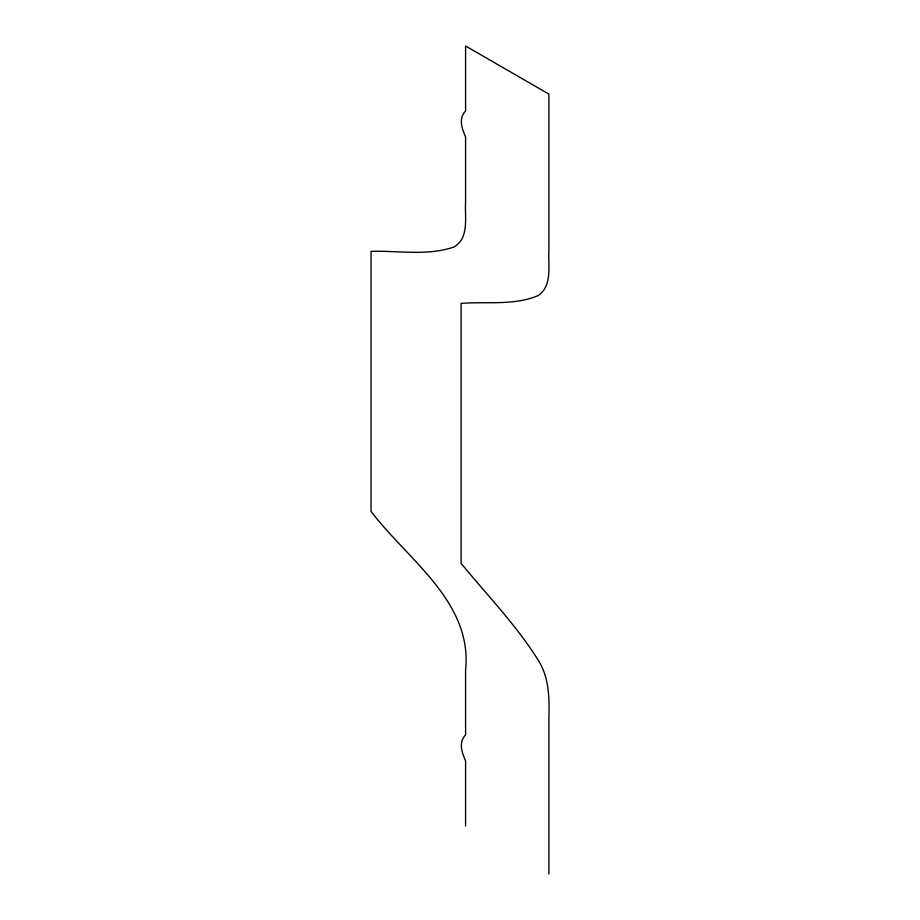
<?xml version="1.0" encoding="UTF-8"?>
<svg xmlns="http://www.w3.org/2000/svg" width="920" height="920" viewBox="0 0 920 920"><rect width="100%" height="100%" fill="white"/><g stroke="black" fill="none" stroke-linecap="round" stroke-linejoin="round"><path stroke-width="1.38" d="M548.895 874L548.895 718.014C549.504 698.406 549.183 677.591 538.338 660.422C516.442 625.22 487.255 595.309 461.092 563.339L461.092 303.37C486.668 301.38 514.188 305.854 538.338 295.492C552.77 285.453 547.929 265.063 548.895 250.079L548.895 94.093L465.589 46L465.589 110.986C458.217 118.462 461.966 128.743 465.589 136.988L465.589 201.986C464.646 216.821 469.522 237.808 454.169 246.893C427.662 256.266 398.544 250.458 371.036 251.378L371.036 511.347C407.307 559.475 472.581 601.703 465.589 669.921L465.589 734.919C458.252 742.405 461.955 752.663 465.589 760.909L465.589 825.907"/></g></svg>
